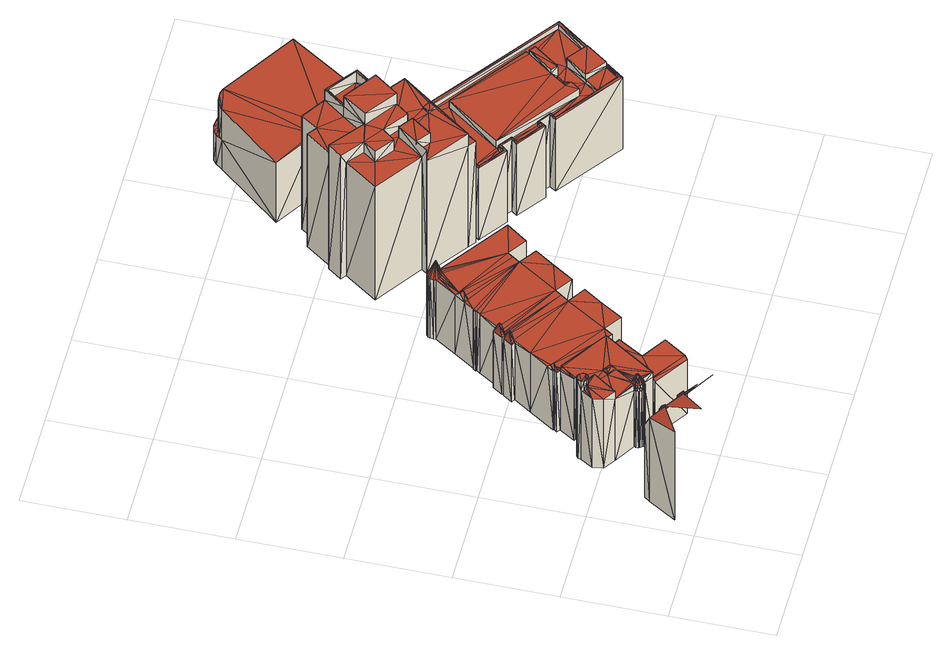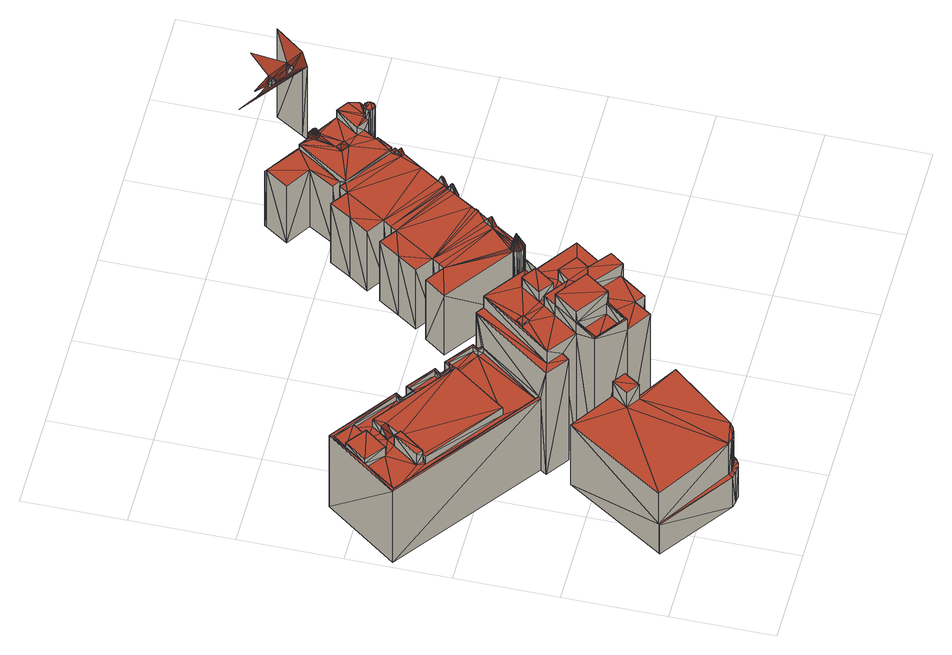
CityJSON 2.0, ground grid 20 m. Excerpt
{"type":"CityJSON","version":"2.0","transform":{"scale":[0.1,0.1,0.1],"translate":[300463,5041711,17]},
"CityObjects":{
"building1":{"type":"Building","geometry":[{"type":"MultiSurface","lod":"2","boundaries":[[[0,1,2]],[[0,3,1]],[[4,0,2]],[[5,3,0]],[[5,6,3]],[[7,5,0]],[[4,8,0]],[[7,0,8]],[[9,8,10]],[[11,5,7]],[[12,10,8]],[[12,8,4]],[[9,7,8]],[[13,10,12]],[[14,9,10]],[[14,10,13]],[[15,12,4]],[[14,7,9]],[[16,4,17]],[[18,13,12]],[[18,14,13]],[[18,12,15]],[[11,7,14]],[[19,14,18]],[[19,18,15]],[[20,5,11]],[[19,11,14]],[[19,15,11]],[[21,15,4]],[[22,5,20]],[[20,11,15]],[[23,5,22]],[[16,21,4]],[[24,5,23]],[[20,15,21]],[[25,5,24]],[[26,21,27]],[[28,27,21]],[[28,21,16]],[[26,20,21]],[[29,27,28]],[[26,22,20]],[[30,26,27]],[[30,27,29]],[[31,28,16]],[[23,22,26]],[[32,29,28]],[[30,23,26]],[[32,30,29]],[[32,28,31]],[[33,23,30]],[[33,30,32]],[[34,5,25]],[[33,32,31]],[[33,31,35]],[[33,24,23]],[[33,35,24]],[[36,31,16]],[[37,35,31]],[[25,24,35]],[[38,5,34]]],"semantics":{"surfaces":[{"type":"WallSurface"},{"type":"RoofSurface"}],"values":[0,0,1,0,0,1,1,1,0,1,0,1,0,0,1,1,1,0,1,0,1,0,0,1,0,1,0,0,1,1,1,1,1,1,1,1,0,0,1,0,0,0,1,1,1,0,0,0,1,0,0,1,1,0,0,0,0,1,1,1,1]}}]},
"building2":{"type":"Building","geometry":[{"type":"MultiSurface","lod":"2","boundaries":[[[39,40,41]],[[42,43,44]],[[45,46,47]],[[46,48,47]],[[46,49,48]],[[47,48,50]],[[48,51,52]],[[53,39,54]],[[48,52,50]],[[55,56,57]],[[57,56,58]],[[59,54,60]],[[61,62,56]],[[62,63,56]],[[39,41,54]],[[62,64,65]],[[64,66,65]],[[62,65,63]],[[56,63,67]],[[56,67,58]],[[67,68,58]],[[68,69,70]],[[68,70,58]],[[70,71,72]],[[73,59,60]],[[70,72,74]],[[75,76,73]],[[72,77,74]],[[77,78,74]],[[70,74,58]],[[58,74,79]],[[73,60,80]],[[58,81,82]],[[82,81,83]],[[75,73,80]],[[82,83,84]],[[82,84,85]],[[86,85,87]],[[88,85,86]],[[41,89,90]],[[88,86,91]],[[92,85,88]],[[57,82,43]],[[92,88,93]],[[57,58,82]],[[82,85,92]],[[52,57,42]],[[89,47,94]],[[89,94,90]],[[57,43,42]],[[52,42,50]],[[42,95,96]],[[50,42,96]],[[50,96,97]],[[47,50,98]],[[47,98,94]],[[94,98,99]],[[94,99,100]],[[41,90,101]],[[102,90,103]],[[101,90,102]],[[41,101,104]],[[54,41,104]],[[54,104,105]],[[106,105,107]],[[108,105,106]],[[54,105,108]],[[80,60,109]],[[110,109,111]],[[112,111,113]],[[54,108,60]],[[114,113,115]],[[80,109,116]],[[112,113,114]],[[110,111,112]],[[116,109,117]],[[117,109,110]],[[117,110,118]],[[117,118,119]],[[120,106,121]],[[120,108,106]],[[122,105,123]],[[105,104,123]],[[123,124,125]],[[123,104,124]],[[104,101,124]],[[126,103,127]],[[126,102,103]],[[128,99,129]],[[128,100,99]],[[130,131,89]],[[89,131,47]],[[41,130,89]],[[132,130,41]],[[133,134,45]],[[45,134,46]],[[134,135,46]],[[46,135,49]],[[133,47,131]],[[133,45,47]],[[136,137,138]],[[137,98,50]],[[137,50,138]],[[50,97,139]],[[139,140,141]],[[138,50,139]],[[139,97,140]],[[137,129,98]],[[98,129,99]],[[142,143,144]],[[142,144,145]],[[143,90,144]],[[90,94,144]],[[146,143,142]],[[144,100,128]],[[144,94,100]],[[143,127,90]],[[90,127,103]],[[124,101,126]],[[101,102,126]],[[147,148,149]],[[147,150,148]],[[151,152,153]],[[153,152,154]],[[147,151,153]],[[147,153,150]],[[149,154,152]],[[149,148,154]],[[155,156,157]],[[155,157,158]],[[159,160,161]],[[161,160,162]],[[163,164,165]],[[163,165,166]],[[156,163,157]],[[157,163,166]],[[164,167,168]],[[164,168,165]],[[167,169,170]],[[167,170,168]],[[169,171,170]],[[169,172,171]],[[173,174,175]],[[173,176,174]],[[177,176,173]],[[178,177,173]],[[179,180,181]],[[181,180,182]],[[180,175,182]],[[182,175,174]],[[183,179,184]],[[184,179,181]],[[185,186,187]],[[185,187,188]],[[186,189,190]],[[186,190,187]],[[189,183,190]],[[190,183,184]],[[191,192,193]],[[192,194,193]],[[195,196,197]],[[196,198,197]],[[199,192,191]],[[200,199,191]],[[201,199,200]],[[201,202,199]],[[203,204,205]],[[206,205,204]],[[207,208,209]],[[208,210,209]],[[208,211,210]],[[125,212,213]],[[212,214,213]],[[214,146,213]],[[145,215,136]],[[145,216,215]],[[193,194,217]],[[194,44,217]],[[194,42,44]],[[218,82,219]],[[218,43,82]],[[218,217,43]],[[43,217,44]],[[220,58,221]],[[58,79,221]],[[74,221,79]],[[222,221,74]],[[78,222,74]],[[223,222,78]],[[224,223,78]],[[224,78,77]],[[225,224,72]],[[72,224,77]],[[177,226,220]],[[226,162,220]],[[220,162,81]],[[220,81,58]],[[178,226,177]],[[160,227,162]],[[162,83,81]],[[162,227,83]],[[228,229,70]],[[70,229,71]],[[230,86,231]],[[230,91,86]],[[155,158,232]],[[158,92,93]],[[158,93,232]],[[171,84,233]],[[171,85,84]],[[83,233,84]],[[227,233,83]],[[219,82,92]],[[159,219,158]],[[159,161,219]],[[219,92,158]],[[232,93,88]],[[232,88,234]],[[88,91,230]],[[234,88,230]],[[231,87,235]],[[231,86,87]],[[235,171,172]],[[235,87,171]],[[87,85,171]],[[236,237,67]],[[67,237,68]],[[237,238,68]],[[68,238,69]],[[238,228,69]],[[69,228,70]],[[229,225,71]],[[71,225,72]],[[236,185,188]],[[239,185,236]],[[239,236,240]],[[240,236,63]],[[63,236,67]],[[241,242,55]],[[55,242,56]],[[241,57,243]],[[241,55,57]],[[61,56,242]],[[244,61,242]],[[244,245,61]],[[61,245,62]],[[245,246,62]],[[62,246,64]],[[65,66,247]],[[248,65,247]],[[240,63,65]],[[240,65,248]],[[246,247,64]],[[64,247,66]],[[249,95,250]],[[249,96,95]],[[194,250,42]],[[42,250,95]],[[201,239,243]],[[201,251,202]],[[243,239,240]],[[251,243,52]],[[201,243,251]],[[52,243,57]],[[249,140,96]],[[96,140,97]],[[252,251,51]],[[51,251,52]],[[253,252,48]],[[48,252,51]],[[135,253,49]],[[49,253,48]],[[254,41,40]],[[254,132,41]],[[255,254,39]],[[39,254,40]],[[53,255,39]],[[256,255,53]],[[257,258,259]],[[258,108,120]],[[60,108,258]],[[257,60,258]],[[260,109,257]],[[109,60,257]],[[59,261,54]],[[262,261,59]],[[263,262,59]],[[263,59,73]],[[256,54,261]],[[256,53,54]],[[118,110,264]],[[265,118,264]],[[109,266,111]],[[260,266,109]],[[203,80,116]],[[203,116,206]],[[206,116,117]],[[206,117,267]],[[268,263,76]],[[76,263,73]],[[269,268,76]],[[269,76,75]],[[267,117,119]],[[267,119,270]],[[270,118,265]],[[270,119,118]],[[269,80,203]],[[269,75,80]],[[271,111,266]],[[271,113,111]],[[272,115,113]],[[272,113,271]],[[114,115,272]],[[273,114,272]],[[274,114,273]],[[274,112,114]],[[264,112,274]],[[264,110,112]],[[121,107,275]],[[121,106,107]],[[122,275,105]],[[105,275,107]],[[147,149,276]],[[276,149,277]],[[151,276,152]],[[276,277,152]],[[147,276,151]],[[149,152,277]],[[278,279,280]],[[278,281,279]],[[282,278,280]],[[283,278,282]],[[165,233,227]],[[170,171,233]],[[168,170,233]],[[159,166,160]],[[165,168,233]],[[159,158,157]],[[159,157,166]],[[166,165,160]],[[160,165,227]],[[234,230,231]],[[234,231,172]],[[232,234,156]],[[155,232,156]],[[156,234,172]],[[231,235,172]],[[156,167,163]],[[156,172,169]],[[163,167,164]],[[156,169,167]],[[189,280,183]],[[186,280,189]],[[186,282,280]],[[279,173,175]],[[279,178,173]],[[279,284,178]],[[280,279,175]],[[280,180,179]],[[280,175,180]],[[280,179,183]],[[279,285,284]],[[286,285,279]],[[287,282,288]],[[185,282,186]],[[288,282,185]],[[289,282,287]],[[289,283,282]],[[289,290,283]],[[281,286,279]],[[291,286,281]],[[291,281,278]],[[292,291,278]],[[290,292,278]],[[290,278,283]],[[224,182,223]],[[182,222,223]],[[174,221,222]],[[176,220,221]],[[177,220,176]],[[238,190,228]],[[237,187,238]],[[176,221,174]],[[236,188,237]],[[237,188,187]],[[228,184,229]],[[187,190,238]],[[184,225,229]],[[184,181,225]],[[190,184,228]],[[225,181,224]],[[181,182,224]],[[182,174,222]],[[245,248,246]],[[246,248,247]],[[241,243,242]],[[244,242,245]],[[245,242,240]],[[245,240,248]],[[243,240,242]],[[195,141,196]],[[195,139,141]],[[196,141,249]],[[141,140,249]],[[196,249,198]],[[262,207,261]],[[261,207,209]],[[261,209,210]],[[293,294,207]],[[263,295,296]],[[294,297,207]],[[296,293,207]],[[297,260,257]],[[297,257,207]],[[263,207,262]],[[269,203,263]],[[263,296,207]],[[269,263,268]],[[263,298,295]],[[263,203,298]],[[120,121,122]],[[121,275,122]],[[261,122,123]],[[261,120,122]],[[261,211,120]],[[211,258,120]],[[261,210,211]],[[261,123,132]],[[134,253,135]],[[132,146,130]],[[130,145,131]],[[255,132,254]],[[255,261,132]],[[256,261,255]],[[133,131,134]],[[134,131,253]],[[253,202,252]],[[132,123,125]],[[132,125,213]],[[132,213,146]],[[130,146,142]],[[130,142,145]],[[131,145,136]],[[131,136,138]],[[252,202,251]],[[131,138,253]],[[138,139,195]],[[253,138,195]],[[195,197,199]],[[199,197,198]],[[198,249,250]],[[253,195,202]],[[198,250,194]],[[199,198,194]],[[199,194,192]],[[202,195,199]],[[208,259,258]],[[208,258,211]],[[203,206,204]],[[295,205,296]],[[296,205,293]],[[293,205,294]],[[205,297,294]],[[205,260,297]],[[205,266,260]],[[205,271,266]],[[205,272,271]],[[205,273,272]],[[205,274,273]],[[264,274,205]],[[265,264,205]],[[270,265,205]],[[267,270,205]],[[206,267,205]],[[203,205,298]],[[298,205,295]],[[207,257,259]],[[207,259,208]],[[214,299,300]],[[212,299,214]],[[215,301,302]],[[216,301,215]],[[126,300,299]],[[126,127,300]],[[128,129,301]],[[301,129,302]],[[215,302,136]],[[302,129,136]],[[136,129,137]],[[144,128,145]],[[145,128,301]],[[145,301,216]],[[214,300,146]],[[300,143,146]],[[300,127,143]],[[125,299,212]],[[124,299,125]],[[124,126,299]],[[201,191,148]],[[201,150,239]],[[154,162,285]],[[148,191,218]],[[154,161,162]],[[201,148,150]],[[148,218,161]],[[239,153,289]],[[153,154,286]],[[239,150,153]],[[218,219,161]],[[201,200,191]],[[148,161,154]],[[191,193,217]],[[285,162,284]],[[191,217,218]],[[153,286,291]],[[154,285,286]],[[153,291,292]],[[153,292,290]],[[284,162,226]],[[239,289,287]],[[153,290,289]],[[239,287,288]],[[239,288,185]],[[284,226,178]]],"semantics":{"surfaces":[{"type":"GroundSurface"},{"type":"WallSurface"},{"type":"RoofSurface"}],"values":[0,0,0,0,0,0,0,0,0,0,0,0,0,0,0,0,0,0,0,0,0,0,0,0,0,0,0,0,0,0,0,0,0,0,0,0,0,0,0,0,0,0,0,0,0,0,0,0,0,0,0,0,0,0,0,0,0,0,0,0,0,0,0,0,0,0,0,0,0,0,0,0,0,0,0,0,0,0,0,1,1,1,1,1,1,1,1,1,1,1,1,1,1,1,1,1,1,1,1,1,1,1,1,1,1,1,1,1,1,1,1,1,1,1,1,1,1,1,1,1,1,1,1,1,1,1,1,1,1,1,1,1,1,1,1,1,1,1,1,1,1,1,1,1,1,1,1,1,1,1,1,1,1,1,1,1,1,1,1,1,1,1,1,1,1,1,1,1,1,1,1,1,1,1,1,1,1,1,1,1,1,1,1,1,1,1,1,1,1,1,1,1,1,1,1,1,1,1,1,1,1,1,1,1,1,1,1,1,1,1,1,1,1,1,1,1,1,1,1,1,1,1,1,1,1,1,1,1,1,1,1,1,1,1,1,1,1,1,1,1,1,1,1,1,1,1,1,1,1,1,1,1,1,1,1,1,1,1,1,1,1,1,1,1,1,1,1,1,1,1,1,1,1,1,1,1,1,1,1,1,1,1,1,1,1,1,1,1,1,1,1,1,1,1,1,1,1,1,1,1,1,1,1,1,1,1,1,1,1,1,1,1,1,1,1,1,1,1,1,1,1,1,2,2,2,2,2,2,2,2,2,2,2,2,2,2,2,2,2,2,2,2,2,2,2,2,2,2,2,2,2,2,2,2,2,2,2,2,2,2,2,2,2,2,2,2,2,2,2,2,2,2,2,2,2,2,2,2,2,2,2,2,2,2,2,2,2,2,2,2,2,2,2,2,2,2,2,2,2,2,2,2,2,2,2,2,2,2,2,2,2,2,2,2,2,2,2,2,2,2,2,2,2,2,2,2,2,2,2,2,2,2,2,2,2,2,2,2,2,2,2,2,2,2,2,2,2,2,2,2,2,2,2,2,2,2,2,2,2,2,2,2,2,2,2,2,2,2,2,2,2,2,2,2,2,2,2,2,2,2,2,2,2,2,2,2,2,2,2,2,2,2,2,2,2,2,2,2,2,2,2,2,2,2,2,2,2,2,2,2,2,2,2,2,2,2,2,2,2,2,2,2,2,2]}}]},
"building3":{"type":"Building","geometry":[{"type":"MultiSurface","lod":"2","boundaries":[[[303,304,305]],[[306,304,303]],[[306,307,304]],[[308,309,310]],[[308,311,312]],[[304,307,313]],[[314,308,312]],[[315,316,308]],[[308,317,318]],[[319,306,303]],[[320,321,315]],[[321,322,315]],[[320,315,308]],[[311,323,306]],[[316,324,325]],[[316,317,308]],[[316,325,317]],[[308,318,309]],[[318,326,309]],[[326,327,309]],[[308,310,311]],[[307,328,329]],[[311,310,323]],[[310,330,331]],[[310,331,323]],[[331,332,323]],[[307,333,328]],[[323,332,334]],[[306,323,333]],[[323,335,333]],[[306,333,307]],[[336,337,338]],[[336,319,337]],[[319,303,337]],[[337,303,339]],[[303,305,339]],[[336,340,341]],[[336,341,319]],[[319,341,306]],[[342,343,340]],[[340,344,341]],[[340,343,344]],[[341,344,345]],[[345,346,347]],[[344,346,345]],[[348,349,350]],[[350,349,351]],[[348,350,352]],[[350,353,352]],[[354,355,356]],[[354,357,355]],[[358,359,360]],[[358,361,359]],[[362,360,359]],[[363,359,364]],[[362,359,363]],[[365,362,366]],[[366,362,363]],[[365,361,358]],[[366,367,361]],[[365,366,361]],[[368,369,370]],[[371,369,368]],[[372,368,373]],[[372,371,368]],[[369,374,370]],[[370,374,375]],[[372,373,376]],[[373,377,376]],[[354,361,357]],[[357,361,367]],[[356,375,374]],[[356,355,375]],[[359,376,364]],[[359,378,376]],[[364,376,377]],[[315,322,379]],[[380,315,379]],[[381,382,383]],[[384,382,381]],[[384,385,386]],[[384,381,385]],[[380,387,316]],[[380,316,315]],[[386,388,389]],[[386,385,388]],[[387,324,316]],[[387,390,324]],[[389,391,392]],[[389,388,391]],[[390,325,324]],[[390,393,325]],[[394,395,396]],[[397,394,396]],[[398,399,318]],[[398,318,317]],[[394,392,391]],[[397,392,394]],[[398,317,393]],[[317,325,393]],[[396,395,400]],[[396,400,401]],[[399,402,326]],[[399,326,318]],[[403,404,405]],[[404,406,405]],[[404,407,406]],[[405,408,409]],[[406,410,408]],[[405,406,408]],[[408,410,411]],[[410,412,411]],[[403,413,404]],[[404,413,414]],[[413,409,414]],[[414,409,408]],[[414,408,415]],[[414,416,417]],[[414,415,416]],[[418,419,321]],[[418,321,320]],[[419,379,322]],[[419,322,321]],[[411,383,382]],[[411,412,383]],[[417,411,382]],[[417,416,411]],[[420,421,331]],[[420,331,330]],[[422,334,332]],[[422,423,334]],[[424,423,422]],[[425,422,421]],[[421,422,332]],[[421,332,331]],[[426,427,428]],[[428,427,429]],[[430,426,431]],[[431,426,428]],[[430,432,433]],[[430,431,432]],[[433,429,427]],[[433,432,429]],[[434,323,334]],[[435,436,434]],[[435,434,423]],[[434,334,423]],[[437,424,422]],[[438,424,437]],[[439,438,440]],[[440,438,437]],[[441,439,442]],[[442,439,440]],[[441,442,435]],[[442,436,435]],[[443,425,444]],[[444,425,421]],[[351,445,446]],[[349,445,351]],[[343,447,344]],[[344,447,448]],[[449,450,447]],[[451,452,450]],[[452,453,450]],[[450,448,447]],[[449,451,450]],[[338,337,451]],[[337,452,451]],[[454,455,456]],[[454,456,457]],[[458,457,456]],[[458,456,459]],[[460,458,461]],[[461,458,459]],[[346,460,347]],[[347,460,461]],[[434,462,335]],[[434,335,323]],[[333,335,462]],[[463,333,462]],[[464,304,465]],[[304,313,465]],[[465,313,466]],[[313,307,466]],[[466,329,467]],[[450,466,467]],[[466,307,329]],[[450,453,466]],[[329,328,468]],[[467,329,468]],[[463,328,333]],[[454,468,463]],[[463,468,328]],[[454,463,455]],[[339,305,464]],[[305,304,464]],[[469,470,471]],[[471,470,472]],[[418,320,473]],[[320,308,473]],[[474,311,306]],[[443,444,474]],[[443,474,341]],[[474,306,341]],[[475,314,476]],[[314,312,476]],[[312,311,474]],[[476,312,474]],[[475,473,314]],[[477,420,478]],[[475,470,473]],[[470,477,472]],[[475,420,470]],[[314,473,308]],[[470,420,477]],[[472,477,479]],[[478,420,330]],[[478,330,310]],[[480,309,481]],[[309,327,481]],[[480,478,310]],[[480,310,309]],[[482,479,477]],[[482,483,479]],[[482,484,485]],[[482,485,483]],[[402,481,327]],[[402,327,326]],[[401,485,484]],[[401,400,485]],[[469,471,407]],[[469,407,404]],[[342,352,449]],[[352,445,449]],[[445,451,449]],[[342,340,352]],[[352,353,446]],[[352,446,445]],[[365,358,362]],[[358,360,362]],[[371,376,378]],[[372,376,371]],[[354,356,361]],[[361,356,359]],[[371,378,369]],[[359,356,374]],[[378,374,369]],[[359,374,378]],[[403,409,413]],[[403,405,409]],[[380,379,382]],[[417,382,419]],[[380,386,387]],[[384,380,382]],[[387,389,390]],[[418,473,469]],[[418,404,419]],[[418,469,404]],[[404,414,419]],[[414,417,419]],[[419,382,379]],[[469,473,470]],[[384,386,380]],[[387,386,389]],[[390,389,392]],[[397,396,399]],[[399,396,401]],[[480,481,484]],[[402,401,484]],[[390,392,393]],[[482,477,480]],[[482,480,484]],[[480,477,478]],[[402,484,481]],[[398,393,392]],[[399,401,402]],[[397,398,392]],[[397,399,398]],[[415,408,411]],[[415,411,416]],[[430,433,427]],[[430,427,426]],[[441,435,438]],[[438,423,424]],[[435,423,438]],[[441,438,439]],[[350,351,446]],[[350,446,353]],[[336,348,340]],[[336,338,348]],[[348,352,340]],[[349,451,445]],[[348,338,349]],[[349,338,451]],[[342,449,343]],[[343,449,447]],[[450,467,454]],[[344,448,460]],[[450,454,448]],[[454,467,468]],[[344,460,346]],[[458,454,457]],[[460,454,458]],[[448,454,460]],[[452,464,453]],[[453,464,466]],[[337,464,452]],[[337,339,464]],[[464,465,466]],[[444,421,420]],[[475,476,444]],[[475,444,420]],[[444,476,474]],[[429,440,425]],[[434,456,462]],[[443,341,345]],[[443,345,432]],[[456,463,462]],[[425,440,422]],[[429,442,440]],[[459,456,434]],[[436,459,434]],[[428,429,425]],[[432,345,347]],[[443,432,431]],[[455,463,456]],[[440,437,422]],[[436,461,459]],[[443,428,425]],[[347,461,436]],[[432,347,429]],[[429,347,442]],[[347,436,442]],[[443,431,428]],[[355,472,483]],[[355,483,375]],[[471,472,357]],[[471,366,406]],[[471,406,407]],[[357,472,355]],[[412,370,383]],[[472,479,483]],[[366,363,406]],[[406,373,410]],[[370,375,385]],[[410,370,412]],[[370,381,383]],[[471,357,366]],[[388,394,391]],[[395,485,400]],[[385,394,388]],[[395,483,485]],[[410,368,370]],[[406,363,373]],[[410,373,368]],[[385,375,394]],[[375,483,395]],[[363,377,373]],[[363,364,377]],[[394,375,395]],[[370,385,381]],[[366,357,367]]],"semantics":{"surfaces":[{"type":"GroundSurface"},{"type":"WallSurface"},{"type":"RoofSurface"}],"values":[0,0,0,0,0,0,0,0,0,0,0,0,0,0,0,0,0,0,0,0,0,0,0,0,0,0,0,0,0,0,0,1,1,1,1,1,1,1,1,1,1,1,1,1,1,1,1,1,1,1,1,1,1,1,1,1,1,1,1,1,1,1,1,1,1,1,1,1,1,1,1,1,1,1,1,1,1,1,1,1,1,1,1,1,1,1,1,1,1,1,1,1,1,1,1,1,1,1,1,1,1,1,1,1,1,1,1,1,1,1,1,1,1,1,1,1,1,1,1,1,1,1,1,1,1,1,1,1,1,1,1,1,1,1,1,1,1,1,1,1,1,1,1,1,1,1,1,1,1,1,1,1,1,1,1,1,1,1,1,1,1,1,1,1,1,1,1,1,1,1,1,1,1,1,1,1,1,1,1,1,1,1,1,1,1,1,1,1,1,1,1,1,1,1,1,1,1,1,1,1,1,1,1,1,1,1,1,1,1,1,1,1,1,1,1,1,1,1,1,1,1,1,1,1,1,1,1,1,1,1,1,1,1,1,1,1,1,1,2,2,2,2,2,2,2,2,2,2,2,2,2,2,2,2,2,2,2,2,2,2,2,2,2,2,2,2,2,2,2,2,2,2,2,2,2,2,2,2,2,2,2,2,2,2,2,2,2,2,2,2,2,2,2,2,2,2,2,2,2,2,2,2,2,2,2,2,2,2,2,2,2,2,2,2,2,2,2,2,2,2,2,2,2,2,2,2,2,2,2,2,2,2,2,2,2,2,2,2,2,2,2,2,2,2,2,2,2,2,2,2,2,2,2,2,2,2,2,2,2,2,2,2]}}]},
"building4":{"type":"Building","geometry":[{"type":"MultiSurface","lod":"2","boundaries":[[[486,487,488]],[[489,487,486]],[[490,491,487]],[[492,490,487]],[[493,494,495]],[[496,492,487]],[[497,494,493]],[[496,487,489]],[[497,486,494]],[[489,486,497]],[[498,496,489]],[[499,500,501]],[[500,502,501]],[[503,504,505]],[[504,506,505]],[[505,507,508]],[[505,506,507]],[[508,507,509]],[[507,510,509]],[[511,496,498]],[[511,512,496]],[[512,513,492]],[[512,492,496]],[[514,513,512]],[[511,489,515]],[[511,498,489]],[[516,494,502]],[[494,486,502]],[[501,502,517]],[[502,486,488]],[[502,488,517]],[[518,495,516]],[[495,494,516]],[[519,493,518]],[[493,495,518]],[[520,497,519]],[[497,493,519]],[[515,497,520]],[[515,489,497]],[[510,500,499]],[[509,510,499]],[[514,512,503]],[[512,504,503]],[[521,517,488]],[[521,488,487]],[[513,522,492]],[[492,522,490]],[[523,524,522]],[[522,524,491]],[[522,491,490]],[[525,523,526]],[[526,523,522]],[[527,528,521]],[[521,491,524]],[[521,487,491]],[[527,521,524]],[[525,526,527]],[[526,528,527]],[[507,519,518]],[[520,519,506]],[[511,515,512]],[[510,516,500]],[[515,520,504]],[[510,518,516]],[[506,519,507]],[[512,515,504]],[[516,502,500]],[[504,520,506]],[[507,518,510]],[[528,517,521]],[[501,517,528]],[[503,528,526]],[[508,499,501]],[[513,526,522]],[[508,509,499]],[[514,526,513]],[[503,508,501]],[[514,503,526]],[[503,505,508]],[[503,501,528]],[[525,527,523]],[[523,527,524]]],"semantics":{"surfaces":[{"type":"GroundSurface"},{"type":"WallSurface"},{"type":"RoofSurface"}],"values":[0,0,0,0,0,0,0,0,0,0,0,1,1,1,1,1,1,1,1,1,1,1,1,1,1,1,1,1,1,1,1,1,1,1,1,1,1,1,1,1,1,1,1,1,1,1,1,1,1,1,1,1,1,1,1,1,1,1,2,2,2,2,2,2,2,2,2,2,2,2,2,2,2,2,2,2,2,2,2,2,2,2]}}]}
},
"vertices":[
[42,93,253],[9,39,29],[9,39,264],[42,93,29],[75,73,253],[50,104,223],[50,104,29],[73,83,234],[71,80,244],[73,83,246],[71,80,246],[86,75,234],[76,75,247],[76,75,249],[80,79,249],[83,72,244],[113,48,253],[75,6,263],[83,72,246],[86,75,246],[111,58,236],[109,55,245],[112,59,234],[118,55,234],[125,51,234],[150,35,233],[112,59,246],[109,55,246],[115,50,247],[115,50,248],[118,55,248],[122,47,245],[122,47,246],[125,51,246],[162,27,233],[123,49,239],[147,30,245],[147,31,244],[187,11,233],
[422,362,26],[396,321,26],[363,344,26],[175,290,26],[161,258,26],[157,260,26],[378,294,26],[353,256,26],[344,316,26],[294,237,26],[327,214,26],[205,353,26],[283,220,26],[272,227,26],[448,400,26],[415,424,26],[280,206,26],[251,157,26],[265,216,26],[167,152,26],[424,437,26],[310,517,26],[299,126,26],[270,82,26],[206,127,26],[267,78,26],[204,125,26],[202,121,26],[189,138,26],[186,136,26],[183,135,26],[179,134,26],[175,134,26],[172,135,26],[431,448,26],[166,144,26],[497,465,26],[467,423,26],[169,138,26],[167,141,26],[166,149,26],[364,559,26],[127,177,26],[145,232,26],[104,193,26],[100,213,26],[115,237,26],[122,247,26],[117,244,26],[132,245,26],[355,332,26],[241,408,26],[127,248,26],[136,238,26],[135,241,26],[240,405,26],[169,295,26],[174,301,26],[172,302,26],[228,387,26],[221,391,26],[233,409,26],[253,427,26],[247,431,26],[235,412,26],[276,463,26],[280,470,26],[282,477,26],[279,471,26],[284,476,26],[337,559,26],[353,577,26],[336,563,26],[349,578,26],[337,569,26],[343,577,26],[339,574,26],[364,561,26],[363,566,26],[359,574,26],[362,571,26],[284,476,184],[282,477,184],[280,470,184],[276,463,184],[253,427,177],[252,425,184],[247,431,177],[235,412,177],[233,409,177],[221,391,177],[355,332,184],[344,316,184],[363,344,184],[378,294,184],[353,256,184],[327,214,184],[229,389,184],[228,387,177],[205,353,184],[180,315,184],[172,302,184],[176,308,195],[241,408,184],[241,408,177],[240,405,177],[238,403,184],[243,410,184],[205,205,192],[189,215,190],[189,215,192],[205,205,190],[197,193,192],[181,204,192],[197,193,190],[181,204,190],[136,238,234],[135,233,234],[135,233,210],[136,238,210],[159,223,210],[127,177,210],[159,223,190],[127,177,190],[131,228,234],[125,226,234],[125,226,210],[131,228,210],[120,228,234],[120,228,210],[116,232,234],[116,232,210],[115,237,210],[115,237,234],[168,149,190],[167,145,177],[167,145,190],[168,149,177],[169,151,177],[169,151,190],[171,138,190],[168,141,190],[171,138,177],[168,141,177],[175,136,190],[175,136,177],[186,140,190],[184,138,190],[184,138,177],[186,140,177],[180,136,190],[180,136,177],[181,287,190],[181,287,184],[175,290,190],[175,290,184],[186,310,184],[182,304,195],[182,304,184],[179,298,184],[183,290,184],[183,290,190],[273,229,190],[273,229,184],[364,559,184],[351,563,184],[351,563,220],[364,561,184],[317,512,184],[310,501,199],[310,501,184],[305,492,184],[304,492,184],[249,420,200],[246,416,184],[246,416,200],[232,394,200],[235,398,200],[157,260,190],[161,258,190],[145,232,190],[167,152,177],[166,149,177],[166,144,177],[167,141,177],[169,138,177],[172,135,177],[167,152,190],[104,193,210],[179,134,177],[175,134,177],[127,248,234],[122,247,234],[135,241,234],[100,213,210],[132,245,234],[117,244,234],[189,138,177],[186,136,177],[183,135,177],[206,127,190],[206,127,177],[280,206,177],[251,157,177],[265,216,177],[299,126,177],[270,82,177],[267,78,170],[202,121,170],[204,125,177],[174,301,184],[169,295,184],[272,227,184],[283,220,184],[294,237,184],[396,321,184],[422,362,184],[448,400,184],[310,517,184],[297,496,184],[303,506,199],[337,559,184],[415,424,184],[424,437,184],[431,448,184],[353,577,184],[359,574,184],[336,563,184],[363,566,184],[467,423,184],[497,465,184],[362,571,184],[337,569,184],[339,574,184],[343,577,184],[349,578,184],[279,471,184],[195,201,198],[187,206,198],[180,151,207],[176,149,207],[177,146,207],[177,151,207],[180,146,207],[182,149,207],[169,154,190],[172,157,190],[176,158,190],[188,145,190],[187,142,190],[189,149,190],[188,153,190],[181,158,190],[185,156,190],[351,552,184],[346,553,184],[360,554,184],[357,552,184],[342,555,184],[363,556,184],[246,422,200],[243,418,200],[232,400,200],[229,396,200],
[607,829,4],[538,827,4],[560,860,4],[637,742,4],[483,788,4],[708,694,4],[616,556,4],[610,561,4],[662,723,4],[673,737,4],[520,841,4],[716,706,4],[764,451,4],[745,465,4],[690,504,4],[672,518,4],[667,784,4],[988,488,4],[883,345,4],[755,438,4],[514,628,4],[736,452,4],[681,492,4],[662,505,4],[608,545,4],[458,764,4],[478,791,4],[601,549,4],[587,559,4],[508,617,4],[469,756,4],[507,617,4],[423,692,4],[667,784,334],[607,829,306],[607,829,334],[560,860,306],[637,742,334],[637,742,306],[637,742,363],[603,695,363],[603,695,334],[603,695,306],[585,671,334],[585,671,306],[662,784,334],[607,824,334],[662,784,306],[607,824,306],[634,744,334],[634,744,306],[898,527,201],[751,634,182],[751,634,201],[898,527,182],[894,520,211],[857,471,201],[857,471,211],[894,520,201],[869,462,211],[869,462,182],[857,471,182],[905,512,211],[905,512,182],[894,520,182],[846,431,182],[833,413,201],[833,413,182],[846,431,201],[858,446,184],[858,446,182],[675,529,201],[675,529,182],[846,455,184],[846,455,182],[835,439,201],[755,438,195],[764,451,195],[769,451,182],[761,440,195],[761,440,182],[769,451,195],[744,469,182],[744,469,195],[745,465,195],[736,458,182],[736,458,195],[736,452,195],[687,493,182],[687,493,195],[681,492,195],[696,505,182],[670,524,182],[670,524,195],[696,505,195],[690,504,195],[672,518,195],[661,512,182],[661,512,195],[662,505,195],[934,423,206],[934,423,195],[896,452,206],[896,452,182],[934,423,182],[865,409,191],[865,409,206],[865,409,182],[844,381,191],[844,381,182],[903,380,206],[903,380,195],[903,380,191],[883,353,191],[883,353,195],[988,488,195],[883,345,195],[601,549,274],[587,559,274],[508,617,306],[507,617,333],[508,617,333],[587,559,306],[634,631,310],[620,640,310],[634,631,306],[620,640,306],[643,644,310],[643,644,306],[629,653,306],[629,653,310],[514,628,306],[551,679,333],[551,679,306],[524,640,306],[524,640,333],[550,621,333],[550,621,306],[578,660,333],[578,660,306],[691,702,306],[691,702,274],[578,784,334],[578,784,306],[542,739,363],[542,739,334],[575,786,363],[543,741,334],[575,786,334],[575,786,306],[543,741,306],[500,731,334],[500,731,306],[482,706,306],[482,706,334],[518,680,334],[518,680,306],[538,705,334],[538,705,306],[423,692,306],[469,756,306],[538,827,306],[520,841,306],[483,788,306],[478,791,334],[458,764,334],[981,488,195],[704,689,195],[981,488,182],[704,689,182],[708,694,195],[662,723,274],[716,706,274],[673,737,274],[613,565,195],[610,561,195],[613,565,182],[616,556,195],[608,545,195],[622,558,195],[622,558,182],[614,546,195],[614,546,182],
[662,1033,9],[641,856,9],[559,907,9],[718,1051,9],[648,812,9],[623,829,9],[734,755,9],[692,1055,9],[672,1045,9],[681,1052,9],[858,948,9],[706,1054,9],[860,950,9],[671,1040,169],[671,1040,87],[662,1033,169],[662,1033,87],[711,1042,169],[711,1042,87],[702,1045,169],[702,1045,87],[693,1045,87],[693,1045,169],[682,1044,169],[682,1044,87],[860,950,87],[858,948,87],[734,755,169],[858,948,169],[718,1051,87],[672,1045,87],[559,907,169],[681,1052,87],[692,1055,87],[706,1054,87],[641,856,169],[648,812,169],[648,812,207],[623,829,207],[669,843,207],[669,843,169],[644,860,207],[644,860,169]
]}
